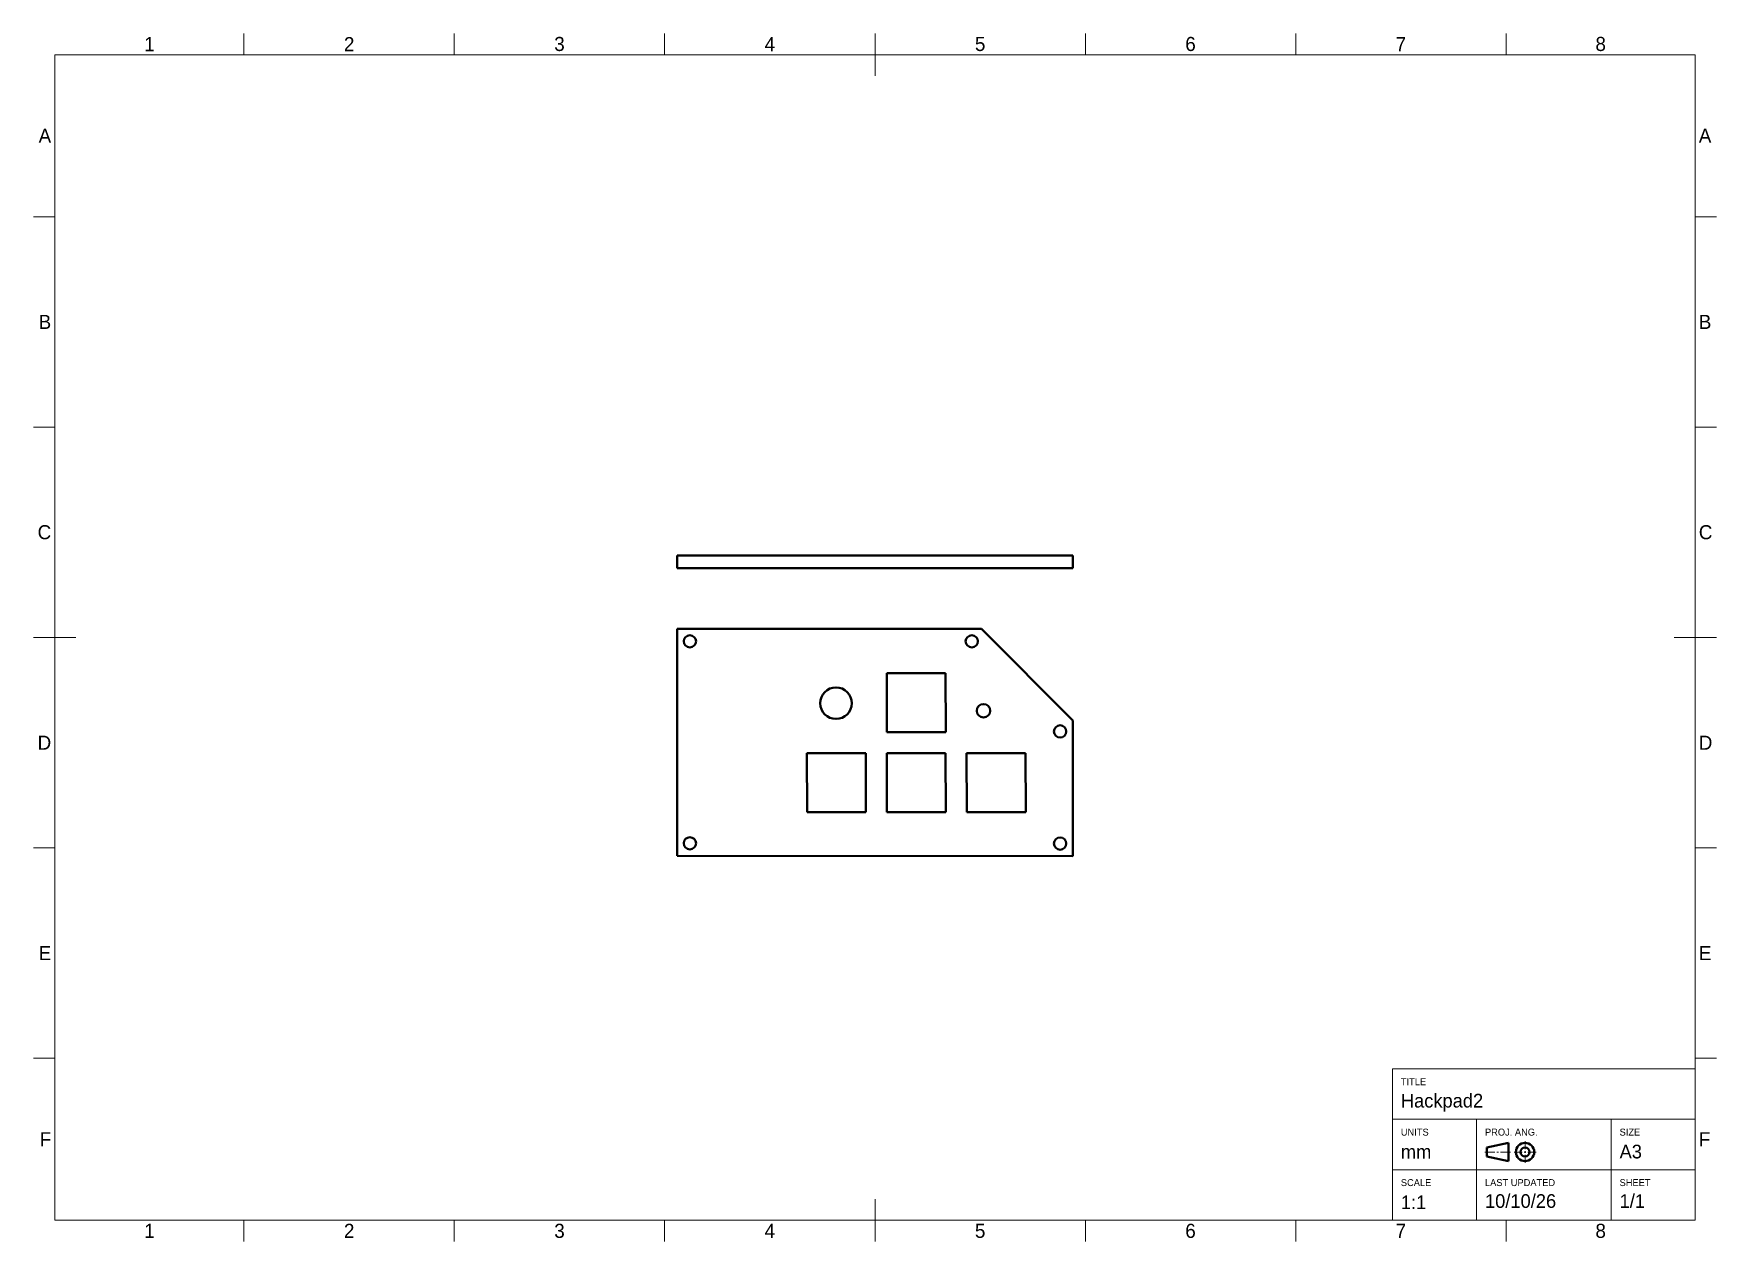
# Model space of a CAD drawing. Header units: millimetres. Extents: x 15 to 415, y 5 to 292.
import ezdxf

# ---------------------------------------------------------------- set-up
doc = ezdxf.new("R2010")
doc.units = ezdxf.units.MM
doc.layers.add('Border', color=7, linetype='Continuous')
doc.layers.add('Geometries', color=7, linetype='Continuous')
doc.styles.add('Shapr0', font='txt', dxfattribs={"height": 3.3495})
doc.styles.add('Shapr10', font='txt', dxfattribs={"height": 3.3495})
doc.styles.add('Shapr11', font='txt', dxfattribs={"height": 3.3495})
doc.styles.add('Shapr13', font='txt', dxfattribs={"height": 3.3495})
doc.styles.add('Shapr14', font='txt', dxfattribs={"height": 3.3495})
doc.styles.add('Shapr19', font='txt', dxfattribs={"height": 3.3495})
doc.styles.add('Shapr2', font='txt', dxfattribs={"height": 3.3495})
doc.styles.add('Shapr3', font='txt', dxfattribs={"height": 3.3495})
doc.styles.add('Shapr4', font='txt', dxfattribs={"height": 3.3495})
doc.styles.add('Shapr5', font='txt', dxfattribs={"height": 3.3495})
doc.styles.add('Shapr6', font='txt', dxfattribs={"height": 3.3495})
doc.styles.add('Shapr7', font='txt', dxfattribs={"height": 3.3495})
doc.styles.add('Shapr8', font='txt', dxfattribs={"height": 3.3495})
doc.styles.add('Shapr9', font='txt', dxfattribs={"height": 3.3495})

# ---------------------------------------------------------------- blocks, each defined once
blk = doc.blocks.new('*U2')
at = {"layer": 'Border', "linetype": 'Continuous', "lineweight": 15}
for p, q in [((410, 46), (338, 46)), ((338, 10), (338, 46)), ((410, 10), (410, 46)), ((410, 34), (338, 34)), ((358, 10), (358, 34)), ((390, 10), (390, 34)), ((369.53, 26.88), (369.53, 28.83)), ((360, 26.23), (362.38, 26.23)), ((362.82, 26.23), (363.25, 26.23)), ((366.07, 26.23), (363.68, 26.23)), ((368.88, 26.23), (366.93, 26.23)), ((369.32, 26.23), (369.75, 26.23)), ((369.53, 26.02), (369.53, 26.45)), ((369.53, 25.58), (369.53, 23.63)), ((370.18, 26.23), (372.13, 26.23)), ((410, 22), (338, 22)), ((410, 10), (338, 10))]:
    blk.add_line(p, q, dxfattribs=at)
at = {"layer": 'Border', "linetype": 'Continuous', "lineweight": 40}
for p, q in [((360.43, 27.32), (365.63, 28.4)), ((365.63, 28.4), (365.63, 24.07)), ((360.43, 27.32), (360.43, 25.15)), ((360.43, 25.15), (365.63, 24.07))]:
    blk.add_line(p, q, dxfattribs=at)
for radius in [2.17, 1.08]:
    blk.add_circle((369.53, 26.23), radius, dxfattribs=at)

msp = doc.modelspace()

# ---------------------------------------------------------------- linework, layer by layer
at = {"layer": 'Border', "linetype": 'Continuous', "lineweight": 15}
for p, q in [((65, 287), (65, 292)), ((115, 287), (115, 292)), ((165, 287), (165, 292)), ((215, 282), (215, 292)), ((265, 287), (265, 292)), ((315, 287), (315, 292)), ((365, 287), (365, 292)), ((410, 287), (20, 287)), ((20, 287), (20, 10)), ((410, 10), (410, 287)), ((20, 248.5), (15, 248.5)), ((410, 248.5), (415, 248.5)), ((20, 198.5), (15, 198.5)), ((410, 198.5), (415, 198.5)), ((25, 148.5), (15, 148.5)), ((405, 148.5), (415, 148.5)), ((20, 98.5), (15, 98.5)), ((410, 98.5), (415, 98.5)), ((20, 48.5), (15, 48.5)), ((410, 48.5), (415, 48.5)), ((215, 15), (215, 5)), ((20, 10), (410, 10)), ((65, 10), (65, 5)), ((115, 10), (115, 5)), ((165, 10), (165, 5)), ((265, 10), (265, 5)), ((315, 10), (315, 5)), ((365, 10), (365, 5))]:
    msp.add_line(p, q, dxfattribs=at)
at = {"layer": 'Geometries', "linetype": 'Continuous', "lineweight": 40}
for p, q in [((168, 168), (168, 165)), ((168, 168), (262, 168)), ((262, 168), (262, 165)), ((262, 168), (262, 165)), ((262, 168), (262, 168)), ((168, 165), (262, 165)), ((262, 165), (262, 165)), ((240.35, 150.59), (168, 150.59)), ((168, 150.59), (168, 96.59)), ((240.35, 150.59), (262, 128.81)), ((217.79, 139.99), (231.79, 140.03)), ((231.79, 140.03), (231.84, 126.03)), ((217.84, 125.99), (217.79, 139.99)), ((262, 128.81), (262, 102.52)), ((231.84, 126.03), (217.84, 125.99)), ((198.79, 120.99), (212.79, 121.03)), ((198.84, 106.99), (198.79, 120.99)), ((212.79, 121.03), (212.84, 107.03)), ((217.79, 120.99), (231.79, 121.03)), ((217.84, 106.99), (217.79, 120.99)), ((231.79, 121.03), (231.84, 107.03)), ((236.79, 120.99), (250.79, 121.03)), ((236.84, 106.99), (236.79, 120.99)), ((250.79, 121.03), (250.84, 107.03)), ((212.84, 107.03), (198.84, 106.99)), ((231.84, 107.03), (217.84, 106.99)), ((250.84, 107.03), (236.84, 106.99)), ((262, 102.52), (262, 96.52)), ((168, 96.59), (262, 96.52))]:
    msp.add_line(p, q, dxfattribs=at)
for centre, radius in [((171, 147.59), 1.45), ((238, 147.59), 1.45), ((205.74, 132.89), 3.75), ((240.79, 131.09), 1.6), ((259, 126.19), 1.45), ((171, 99.59), 1.45), ((259, 99.52), 1.45)]:
    msp.add_circle(centre, radius, dxfattribs=at)

# ---------------------------------------------------------------- block references
msp.add_blockref('*U2', (0, 0))

# ---------------------------------------------------------------- texts
at = {"layer": 'Border', "linetype": 'Continuous', "lineweight": 15, "char_height": 3.35, "width": 3.3495, "style": 'Shapr0'}
for s, insert, attachment_point in [('1', (42.5, 287.83), 8), ('2', (90, 287.83), 8), ('3', (140, 287.83), 8), ('4', (190, 287.83), 8), ('5', (240, 287.83), 8), ('6', (290, 287.83), 8), ('7', (340, 287.83), 8), ('8', (387.5, 287.83), 8), ('A', (19.17, 267.75), 6), ('A', (410.83, 267.75), 4), ('B', (19.17, 223.5), 6), ('B', (410.83, 223.5), 4), ('C', (19.17, 173.5), 6), ('C', (410.83, 173.5), 4), ('D', (19.17, 123.5), 6), ('D', (410.83, 123.5), 4), ('E', (19.17, 73.5), 6), ('E', (410.83, 73.5), 4), ('F', (19.17, 29.25), 6), ('F', (410.83, 29.25), 4), ('1', (42.5, 9.17), 2), ('2', (90, 9.17), 2), ('3', (140, 9.17), 2), ('4', (190, 9.17), 2), ('5', (240, 9.17), 2), ('6', (290, 9.17), 2), ('7', (340, 9.17), 2), ('8', (387.5, 9.17), 2)]:
    msp.add_mtext(s, dxfattribs=dict(at, insert=insert, attachment_point=attachment_point))
at = {"layer": 'Border', "linetype": 'Continuous', "lineweight": 15, "attachment_point": 1}
for s, insert, char_height, style in [('TITLE', (340, 43.75), 1.65, 'Shapr2'), ('Hackpad2', (340, 40.05), 3.25, 'Shapr3'), ('UNITS', (340, 31.78), 1.65, 'Shapr4'), ('PROJ. ANG.', (360, 31.78), 1.65, 'Shapr6'), ('A3', (392, 27.96), 3.25, 'Shapr8'), ('SIZE', (392, 31.78), 1.65, 'Shapr7'), ('mm', (340, 27.9), 3.25, 'Shapr5'), ('SCALE', (340, 19.78), 1.65, 'Shapr9'), ('LAST UPDATED', (360, 19.78), 1.65, 'Shapr11'), ('10/10/26', (360, 16.2), 3.25, 'Shapr19'), ('SHEET', (392, 19.78), 1.65, 'Shapr13'), ('1/1', (392, 16.2), 3.25, 'Shapr14'), ('1:1', (340, 15.9), 3.25, 'Shapr10')]:
    msp.add_mtext(s, dxfattribs=dict(at, insert=insert, char_height=char_height, style=style))

doc.saveas('drawing.dxf')
